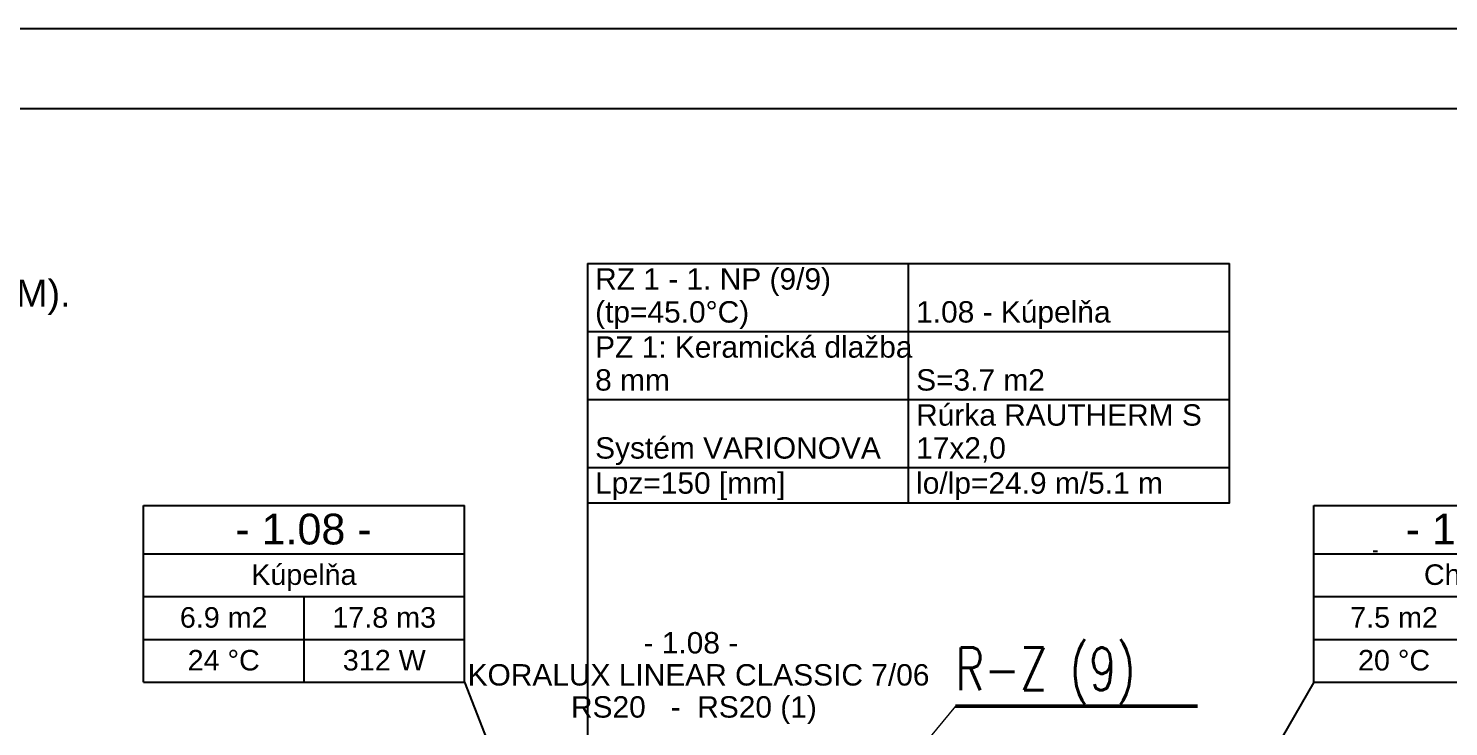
# Model space of a CAD drawing. Header units: millimetres. Extents: x 1046 to 74297, y 6145 to 54562.
# Drawn here: x 11543 to 18179, y 17731 to 20995 of the extents above; entities that cross this region are included whole.
import ezdxf

# ---------------------------------------------------------------- set-up
doc = ezdxf.new("R2010")
doc.units = ezdxf.units.MM
for name, color, linetype in [('1__NP___MIESTNOSTIUK', 7, 'Continuous'), ('DXF_LAYER', 1, 'Continuous'), ('POLO_KY', 7, 'Continuous'), ('PR_VODN__POTRUBIE___PODL__VYK_', 7, 'Continuous'), ('TABU_KY', 7, 'Continuous')]:
    doc.layers.add(name, color=color, linetype=linetype)
doc.layers.add('NETLAC', color=6, linetype='Continuous', plot=False)
for name, color, linetype, lineweight in [('PISMO-R', 6, 'Continuous', 9), ('ROZVOD', 1, 'Continuous', 50), ('vyk_POPIS', 7, 'Continuous', 20)]:
    doc.layers.add(name, color=color, linetype=linetype, lineweight=lineweight)
doc.styles.add('ARIAL', font='arial.ttf')
doc.styles.add('TEXT125', font='romans.shx', dxfattribs={"width": 0.8, "height": 100})

msp = doc.modelspace()

# ---------------------------------------------------------------- linework, layer by layer
for p, q in [((13580.9, 17938.5), (13992.8, 16878.6)), ((17549.7, 17938.5), (16856.7, 16738.2))]:
    msp.add_line(p, q)
msp.add_lwpolyline([(1296.1, 20620), (42546.1, 20620), (42546.1, 6520), (1296.1, 6520)], close=True)
at = {"layer": '1__NP___MIESTNOSTIUK'}
for p, q in [((12080.9, 18538.5), (12080.9, 18764.5)), ((12080.9, 18764.5), (13580.9, 18764.5)), ((13580.9, 18538.5), (13580.9, 18764.5)), ((17549.7, 18538.5), (17549.7, 18764.5)), ((17549.7, 18764.5), (19049.7, 18764.5)), ((12080.9, 18338.5), (12080.9, 18538.5)), ((12080.9, 18538.5), (13580.9, 18538.5)), ((12080.9, 18538.5), (13580.9, 18538.5)), ((13580.9, 18338.5), (13580.9, 18538.5)), ((17549.7, 18338.5), (17549.7, 18538.5)), ((17549.7, 18538.5), (19049.7, 18538.5)), ((17549.7, 18538.5), (19049.7, 18538.5)), ((12080.9, 18138.5), (12080.9, 18338.5)), ((12080.9, 18338.5), (13580.9, 18338.5)), ((12080.9, 18338.5), (13580.9, 18338.5)), ((12830.9, 18138.5), (12830.9, 18338.5)), ((13580.9, 18138.5), (13580.9, 18338.5)), ((17549.7, 18138.5), (17549.7, 18338.5)), ((17549.7, 18338.5), (19049.7, 18338.5)), ((17549.7, 18338.5), (19049.7, 18338.5)), ((12080.9, 17938.5), (12080.9, 18138.5)), ((12080.9, 18138.5), (13580.9, 18138.5)), ((12080.9, 18138.5), (13580.9, 18138.5)), ((12830.9, 17938.5), (12830.9, 18138.5)), ((13580.9, 17938.5), (13580.9, 18138.5)), ((17549.7, 17938.5), (17549.7, 18138.5)), ((17549.7, 18138.5), (19049.7, 18138.5)), ((17549.7, 18138.5), (19049.7, 18138.5)), ((12080.9, 17938.5), (13580.9, 17938.5)), ((17549.7, 17938.5), (19049.7, 17938.5))]:
    msp.add_line(p, q, dxfattribs=at)
at = {"layer": 'DXF_LAYER', "color": 252, "linetype": 'Continuous'}
msp.add_line((17846.5, 18550.1), (17826.5, 18550.1), dxfattribs=at)
at = {"layer": 'NETLAC'}
msp.add_lwpolyline([(1046.1, 20995), (42796.1, 20995), (42796.1, 6145), (1046.1, 6145)], close=True, dxfattribs=at)
at = {"layer": 'PISMO-R', "color": 0}
msp.add_line((15875.5, 17826.6), (15356.9, 17204.7), dxfattribs=at)
at = {"layer": 'PR_VODN__POTRUBIE___PODL__VYK_', "color": 12}
msp.add_lwpolyline([(17549.7, 17964.4), (17549.7, 17964.4), (17549.7, 17964.4), (17549.7, 17964.4), (17549.7, 17964.4), (17549.7, 17964.4)], dxfattribs=at)
at = {"layer": 'ROZVOD', "color": 0}
msp.add_line((15875.5, 17826.6), (17005.3, 17826.6), dxfattribs=at)
at = {"layer": 'TABU_KY', "color": 5}
for p, q in [((14155.9, 19895.8), (17155.9, 19895.8)), ((15655.9, 19577.8), (15655.9, 19895.8)), ((14155.9, 19577.8), (17155.9, 19577.8)), ((15655.9, 19259.8), (15655.9, 19577.8)), ((14155.9, 19259.8), (17155.9, 19259.8)), ((15655.9, 18941.8), (15655.9, 19259.8)), ((14155.9, 18941.8), (17155.9, 18941.8)), ((15655.9, 18777.8), (15655.9, 18941.8)), ((14155.9, 18777.8), (14155.9, 16969.1))]:
    msp.add_line(p, q, dxfattribs=at)
msp.add_lwpolyline([(14155.9, 19895.8), (14155.9, 18777.8), (17155.9, 18777.8), (17155.9, 19895.8)], dxfattribs=at)

# ---------------------------------------------------------------- texts
at = {"layer": '1__NP___MIESTNOSTIUK', "style": 'ARIAL'}
for s, height, p in [('- 1.08 -', 143.99, (12509.4, 18582.5)), ('- 1.01 -', 143.99, (17978.2, 18582.5)), ('Kúpelňa', 95.99, (12583.9, 18393.5)), ('Chodba', 95.99, (18063.7, 18393.5)), ('6.9 m2', 95.99, (12250.4, 18193.5)), ('17.8 m3', 95.99, (12962.9, 18193.5)), ('7.5 m2', 95.99, (17719.2, 18193.5)), ('24 °C', 95.99, (12286.9, 17993.5)), ('312 W', 95.99, (13011.9, 17993.5)), ('20 °C', 95.99, (17755.7, 17993.5))]:
    msp.add_text(s, height=height, dxfattribs=at).set_placement(p)
at = {"layer": 'POLO_KY', "color": 7, "style": 'ARIAL'}
for s, p in [('- 1.08 -', (14417, 18073)), ('KORALUX LINEAR CLASSIC 7/06', (13595, 17923)), ('RS20   -  RS20 (1)', (14078, 17773))]:
    msp.add_text(s, height=100, dxfattribs=at).set_placement(p)
at = {"layer": 'ROZVOD', "color": 0, "style": 'TEXT125', "width": 0.75}
msp.add_text('R-Z (9)', height=200, dxfattribs=at).set_placement((15874.5, 17901.3))
at = {"layer": 'TABU_KY', "color": 160, "style": 'ARIAL'}
for s, p in [('RZ 1 - 1. NP (9/9) ', (14190.9, 19773.8)), ('(tp=45.0°C)', (14190.9, 19619.8)), ('1.08 - Kúpelňa', (15690.9, 19619.8)), ('PZ 1: Keramická dlažba', (14190.9, 19455.8)), ('8 mm', (14190.9, 19301.8)), ('S=3.7 m2', (15690.9, 19301.8)), ('Rúrka RAUTHERM S', (15690.9, 19137.8)), ('Systém VARIONOVA', (14190.9, 18983.8)), ('17x2,0', (15690.9, 18983.8)), ('Lpz=150 [mm]', (14190.9, 18819.8)), ('lo/lp=24.9 m/5.1 m', (15690.9, 18819.8))]:
    msp.add_text(s, height=100, dxfattribs=at).set_placement(p)
at = {"layer": 'vyk_POPIS', "insert": (2902.7, 20242.1), "char_height": 126.5, "attachment_point": 1, "style": 'ARIAL'}
msp.add_mtext_dynamic_manual_height_columns('ZOSTAVA ROZDEĽOVAČA PODLAHOVÉHO VYKUROVANIA (TEPLOTNÝ SPÁD 45/35 °C)\\P\\P    10-OKRUHOVÝ ROZDEĽOVAČ NAPR. REHAU HKVD SX-AG 10, SKRINKA (ROZMER 577 X 510 X 80 MM).\\P    ĎIAĽKOVÉ OVLÁDANIE TERMOSTATOV NAPR. REHAU NEA (230V)\\P\\P    4 KS PRIESTROVÝ TERMOSTAT NAPR. REHAU NEA (230V)\\P\\P    10 KS ELEKTRICKÝ SERVO-POHON (230V)', width=9488.825, gutter_width=12.5, heights=[0], dxfattribs=at)

doc.saveas('drawing.dxf')
